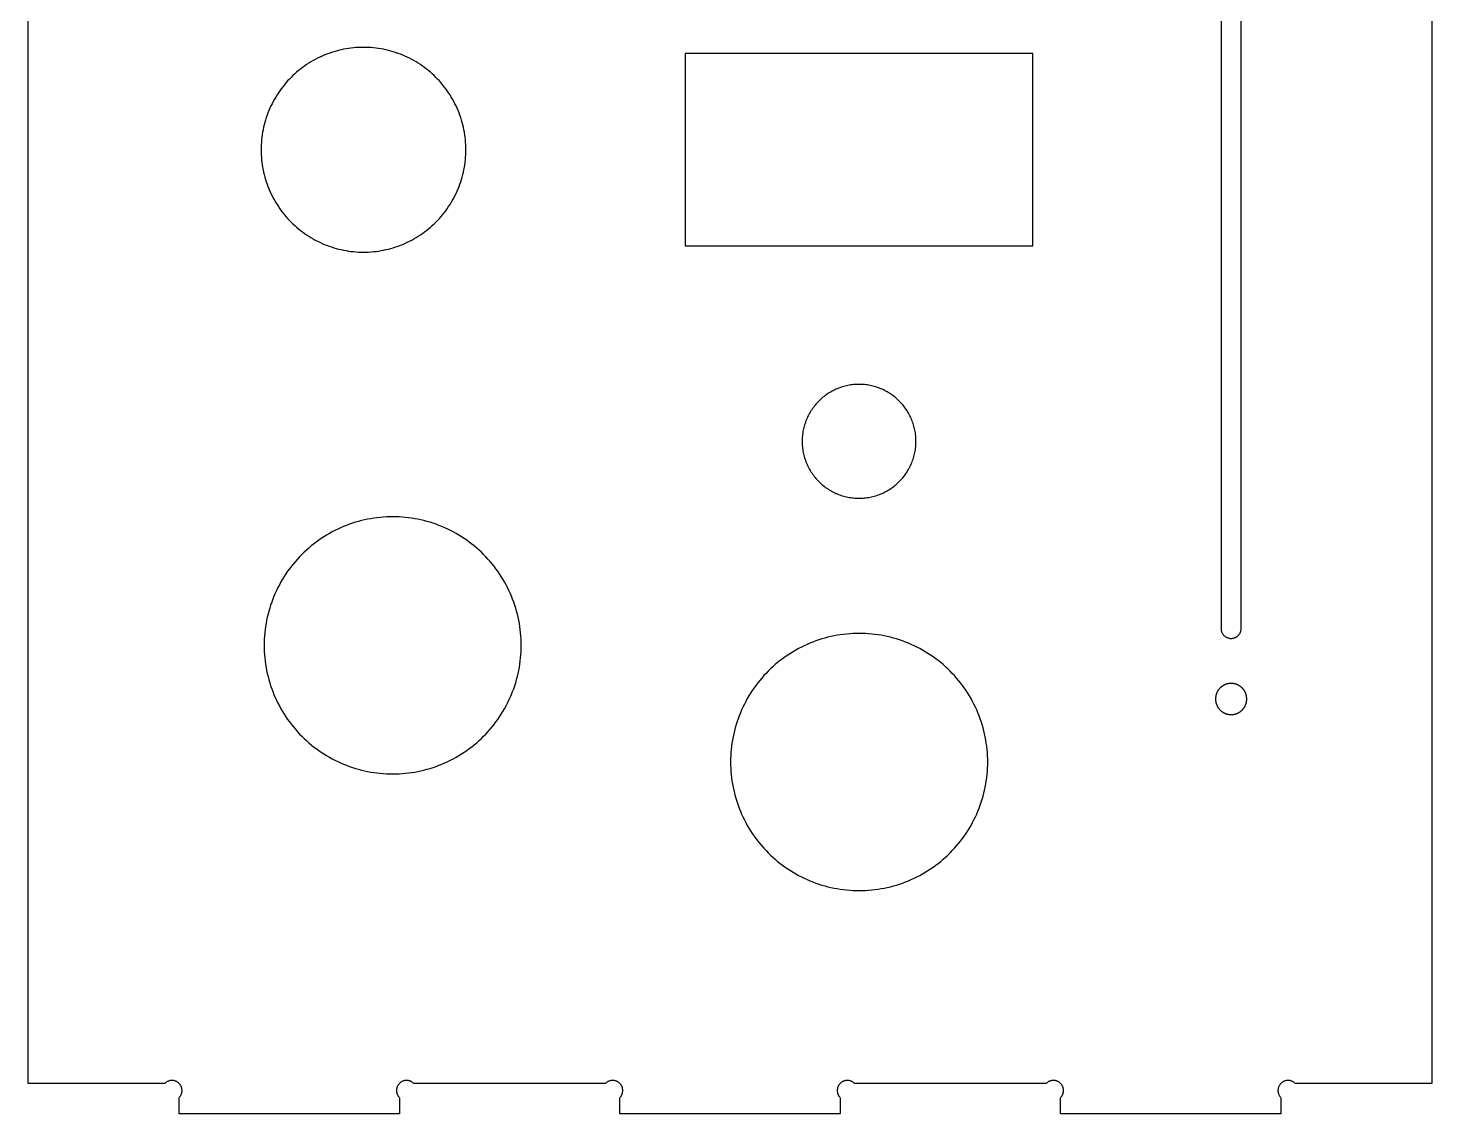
# Model space of a CAD drawing. Header units: millimetres. Extents: x 0 to 153, y 0 to 210.
# Drawn here: x 0 to 152.9, y 0 to 118.2 of the extents above; entities that cross this region are included whole.
import ezdxf

# ---------------------------------------------------------------- set-up
doc = ezdxf.new("R2010")
doc.units = ezdxf.units.MM

msp = doc.modelspace()

# ---------------------------------------------------------------- linework, layer by layer
for points in [[(152.89, 206.675), (152.89, 3.325), (138.0006, 3.325), (138.0006, 3.325), (137.9615, 3.3622), (137.9207, 3.3975), (137.8781, 3.4307), (137.8339, 3.4618), (137.7883, 3.4907), (137.7414, 3.5173), (137.6931, 3.5416), (137.6438, 3.5635), (137.5934, 3.5829), (137.5421, 3.5998), (137.4901, 3.6142), (137.4374, 3.626), (137.3842, 3.6353), (137.3306, 3.6419), (137.2768, 3.6459), (137.2228, 3.6472), (137.1688, 3.6459), (137.115, 3.6419), (137.0614, 3.6353), (137.0082, 3.626), (136.9555, 3.6142), (136.9035, 3.5998), (136.8522, 3.5829), (136.8019, 3.5635), (136.7525, 3.5416), (136.7043, 3.5173), (136.6573, 3.4907), (136.6117, 3.4618), (136.5675, 3.4307), (136.525, 3.3975), (136.4841, 3.3622), (136.445, 3.325), (136.4078, 3.2859), (136.3725, 3.245), (136.3393, 3.2025), (136.3082, 3.1583), (136.2793, 3.1127), (136.2527, 3.0657), (136.2284, 3.0175), (136.2065, 2.9681), (136.1871, 2.9178), (136.1702, 2.8665), (136.1558, 2.8145), (136.144, 2.7618), (136.1347, 2.7086), (136.1281, 2.655), (136.1241, 2.6012), (136.1228, 2.5472), (136.1241, 2.4932), (136.1281, 2.4394), (136.1347, 2.3858), (136.144, 2.3326), (136.1558, 2.2799), (136.1702, 2.2279), (136.1871, 2.1766), (136.2065, 2.1262), (136.2284, 2.0769), (136.2527, 2.0286), (136.2793, 1.9817), (136.3082, 1.9361), (136.3393, 1.8919), (136.3725, 1.8493), (136.4078, 1.8085), (136.445, 1.7694), (136.445, 0), (112.445, 0), (112.445, 1.7694), (112.4822, 1.8085), (112.5175, 1.8493), (112.5507, 1.8919), (112.5818, 1.9361), (112.6107, 1.9817), (112.6373, 2.0286), (112.6616, 2.0769), (112.6835, 2.1262), (112.7029, 2.1766), (112.7198, 2.2279), (112.7342, 2.2799), (112.746, 2.3326), (112.7553, 2.3858), (112.7619, 2.4394), (112.7659, 2.4932), (112.7672, 2.5472), (112.7659, 2.6012), (112.7619, 2.655), (112.7553, 2.7086), (112.746, 2.7618), (112.7342, 2.8145), (112.7198, 2.8665), (112.7029, 2.9178), (112.6835, 2.9681), (112.6616, 3.0175), (112.6373, 3.0657), (112.6107, 3.1127), (112.5818, 3.1583), (112.5507, 3.2025), (112.5175, 3.245), (112.4822, 3.2859), (112.445, 3.325), (112.4059, 3.3622), (112.365, 3.3975), (112.3225, 3.4307), (112.2783, 3.4618), (112.2327, 3.4907), (112.1857, 3.5173), (112.1375, 3.5416), (112.0881, 3.5635), (112.0378, 3.5829), (111.9865, 3.5998), (111.9345, 3.6142), (111.8818, 3.626), (111.8286, 3.6353), (111.775, 3.6419), (111.7212, 3.6459), (111.6672, 3.6472), (111.6132, 3.6459), (111.5594, 3.6419), (111.5058, 3.6353), (111.4526, 3.626), (111.3999, 3.6142), (111.3479, 3.5998), (111.2966, 3.5829), (111.2462, 3.5635), (111.1969, 3.5416), (111.1486, 3.5173), (111.1017, 3.4907), (111.0561, 3.4618), (111.0119, 3.4307), (110.9693, 3.3975), (110.9285, 3.3622), (110.8894, 3.325), (110.8894, 3.325), (90.0006, 3.325), (90.0006, 3.325), (89.9615, 3.3622), (89.9207, 3.3975), (89.8781, 3.4307), (89.8339, 3.4618), (89.7883, 3.4907), (89.7414, 3.5173), (89.6931, 3.5416), (89.6438, 3.5635), (89.5934, 3.5829), (89.5421, 3.5998), (89.4901, 3.6142), (89.4374, 3.626), (89.3842, 3.6353), (89.3306, 3.6419), (89.2768, 3.6459), (89.2228, 3.6472), (89.1688, 3.6459), (89.115, 3.6419), (89.0614, 3.6353), (89.0082, 3.626), (88.9555, 3.6142), (88.9035, 3.5998), (88.8522, 3.5829), (88.8019, 3.5635), (88.7525, 3.5416), (88.7043, 3.5173), (88.6573, 3.4907), (88.6117, 3.4618), (88.5675, 3.4307), (88.525, 3.3975), (88.4841, 3.3622), (88.445, 3.325), (88.4078, 3.2859), (88.3725, 3.245), (88.3393, 3.2025), (88.3082, 3.1583), (88.2793, 3.1127), (88.2527, 3.0657), (88.2284, 3.0175), (88.2065, 2.9681), (88.1871, 2.9178), (88.1702, 2.8665), (88.1558, 2.8145), (88.144, 2.7618), (88.1347, 2.7086), (88.1281, 2.655), (88.1241, 2.6012), (88.1228, 2.5472), (88.1241, 2.4932), (88.1281, 2.4394), (88.1347, 2.3858), (88.144, 2.3326), (88.1558, 2.2799), (88.1702, 2.2279), (88.1871, 2.1766), (88.2065, 2.1262), (88.2284, 2.0769), (88.2527, 2.0286), (88.2793, 1.9817), (88.3082, 1.9361), (88.3393, 1.8919), (88.3725, 1.8493), (88.4078, 1.8085), (88.445, 1.7694), (88.445, 0), (64.445, 0), (64.445, 1.7694), (64.4822, 1.8085), (64.5175, 1.8493), (64.5507, 1.8919), (64.5818, 1.9361), (64.6107, 1.9817), (64.6373, 2.0286), (64.6616, 2.0769), (64.6835, 2.1262), (64.7029, 2.1766), (64.7198, 2.2279), (64.7342, 2.2799), (64.746, 2.3326), (64.7553, 2.3858), (64.7619, 2.4394), (64.7659, 2.4932), (64.7672, 2.5472), (64.7659, 2.6012), (64.7619, 2.655), (64.7553, 2.7086), (64.746, 2.7618), (64.7342, 2.8145), (64.7198, 2.8665), (64.7029, 2.9178), (64.6835, 2.9681), (64.6616, 3.0175), (64.6373, 3.0657), (64.6107, 3.1127), (64.5818, 3.1583), (64.5507, 3.2025), (64.5175, 3.245), (64.4822, 3.2859), (64.445, 3.325), (64.4059, 3.3622), (64.365, 3.3975), (64.3225, 3.4307), (64.2783, 3.4618), (64.2327, 3.4907), (64.1857, 3.5173), (64.1375, 3.5416), (64.0881, 3.5635), (64.0378, 3.5829), (63.9865, 3.5998), (63.9345, 3.6142), (63.8818, 3.626), (63.8286, 3.6353), (63.775, 3.6419), (63.7212, 3.6459), (63.6672, 3.6472), (63.6132, 3.6459), (63.5594, 3.6419), (63.5058, 3.6353), (63.4526, 3.626), (63.3999, 3.6142), (63.3479, 3.5998), (63.2966, 3.5829), (63.2462, 3.5635), (63.1969, 3.5416), (63.1486, 3.5173), (63.1017, 3.4907), (63.0561, 3.4618), (63.0119, 3.4307), (62.9693, 3.3975), (62.9285, 3.3622), (62.8894, 3.325), (62.8894, 3.325), (42.0006, 3.325), (42.0006, 3.325), (41.9615, 3.3622), (41.9207, 3.3975), (41.8781, 3.4307), (41.8339, 3.4618), (41.7883, 3.4907), (41.7414, 3.5173), (41.6931, 3.5416), (41.6438, 3.5635), (41.5934, 3.5829), (41.5421, 3.5998), (41.4901, 3.6142), (41.4374, 3.626), (41.3842, 3.6353), (41.3306, 3.6419), (41.2768, 3.6459), (41.2228, 3.6472), (41.1688, 3.6459), (41.115, 3.6419), (41.0614, 3.6353), (41.0082, 3.626), (40.9555, 3.6142), (40.9035, 3.5998), (40.8522, 3.5829), (40.8019, 3.5635), (40.7525, 3.5416), (40.7043, 3.5173), (40.6573, 3.4907), (40.6117, 3.4618), (40.5675, 3.4307), (40.525, 3.3975), (40.4841, 3.3622), (40.445, 3.325), (40.4078, 3.2859), (40.3725, 3.245), (40.3393, 3.2025), (40.3082, 3.1583), (40.2793, 3.1127), (40.2527, 3.0657), (40.2284, 3.0175), (40.2065, 2.9681), (40.1871, 2.9178), (40.1702, 2.8665), (40.1558, 2.8145), (40.144, 2.7618), (40.1347, 2.7086), (40.1281, 2.655), (40.1241, 2.6012), (40.1228, 2.5472), (40.1241, 2.4932), (40.1281, 2.4394), (40.1347, 2.3858), (40.144, 2.3326), (40.1558, 2.2799), (40.1702, 2.2279), (40.1871, 2.1766), (40.2065, 2.1262), (40.2284, 2.0769), (40.2527, 2.0286), (40.2793, 1.9817), (40.3082, 1.9361), (40.3393, 1.8919), (40.3725, 1.8493), (40.4078, 1.8085), (40.445, 1.7694), (40.445, 0), (16.445, 0), (16.445, 1.7694), (16.4822, 1.8085), (16.5175, 1.8493), (16.5507, 1.8919), (16.5818, 1.9361), (16.6107, 1.9817), (16.6373, 2.0286), (16.6616, 2.0769), (16.6835, 2.1262), (16.7029, 2.1766), (16.7198, 2.2279), (16.7342, 2.2799), (16.746, 2.3326), (16.7553, 2.3858), (16.7619, 2.4394), (16.7659, 2.4932), (16.7672, 2.5472), (16.7659, 2.6012), (16.7619, 2.655), (16.7553, 2.7086), (16.746, 2.7618), (16.7342, 2.8145), (16.7198, 2.8665), (16.7029, 2.9178), (16.6835, 2.9681), (16.6616, 3.0175), (16.6373, 3.0657), (16.6107, 3.1127), (16.5818, 3.1583), (16.5507, 3.2025), (16.5175, 3.245), (16.4822, 3.2859), (16.445, 3.325), (16.4059, 3.3622), (16.365, 3.3975), (16.3225, 3.4307), (16.2783, 3.4618), (16.2327, 3.4907), (16.1857, 3.5173), (16.1375, 3.5416), (16.0881, 3.5635), (16.0378, 3.5829), (15.9865, 3.5998), (15.9345, 3.6142), (15.8818, 3.626), (15.8286, 3.6353), (15.775, 3.6419), (15.7212, 3.6459), (15.6672, 3.6472), (15.6132, 3.6459), (15.5594, 3.6419), (15.5058, 3.6353), (15.4526, 3.626), (15.3999, 3.6142), (15.3479, 3.5998), (15.2966, 3.5829), (15.2462, 3.5635), (15.1969, 3.5416), (15.1486, 3.5173), (15.1017, 3.4907), (15.0561, 3.4618), (15.0119, 3.4307), (14.9693, 3.3975), (14.9285, 3.3622), (14.8894, 3.325), (14.8894, 3.325), (0, 3.325), (0, 206.675)], [(129.9212, 157.11), (129.9212, 52.88), (129.9226, 52.826), (129.9265, 52.7722), (129.9331, 52.7186), (129.9424, 52.6654), (129.9542, 52.6127), (129.9686, 52.5607), (129.9855, 52.5094), (130.005, 52.459), (130.0269, 52.4097), (130.0511, 52.3615), (130.0777, 52.3145), (130.1066, 52.2689), (130.1377, 52.2247), (130.1709, 52.1822), (130.2062, 52.1413), (130.2434, 52.1022), (130.2825, 52.065), (130.3234, 52.0297), (130.366, 51.9965), (130.4101, 51.9654), (130.4557, 51.9365), (130.5027, 51.9099), (130.5509, 51.8856), (130.6003, 51.8637), (130.6507, 51.8443), (130.7019, 51.8274), (130.754, 51.813), (130.8066, 51.8011), (130.8598, 51.7919), (130.9134, 51.7853), (130.9673, 51.7813), (131.0212, 51.78), (131.0752, 51.7813), (131.1291, 51.7853), (131.1826, 51.7919), (131.2358, 51.8011), (131.2885, 51.813), (131.3406, 51.8274), (131.3918, 51.8443), (131.4422, 51.8637), (131.4916, 51.8856), (131.5398, 51.9099), (131.5868, 51.9365), (131.6324, 51.9654), (131.6765, 51.9965), (131.7191, 52.0297), (131.76, 52.065), (131.7991, 52.1022), (131.8363, 52.1413), (131.8716, 52.1822), (131.9048, 52.2247), (131.9359, 52.2689), (131.9647, 52.3145), (131.9914, 52.3615), (132.0156, 52.4097), (132.0375, 52.459), (132.0569, 52.5094), (132.0739, 52.5607), (132.0883, 52.6127), (132.1001, 52.6654), (132.1093, 52.7186), (132.1159, 52.7722), (132.1199, 52.826), (132.1212, 52.88), (132.1212, 157.11)]]:
    msp.add_lwpolyline(points)
for points in [[(37.0783, 116.1316), (36.8049, 116.1416), (36.5312, 116.145), (36.2576, 116.1416), (35.9841, 116.1316), (35.711, 116.1148), (35.4384, 116.0913), (35.1664, 116.0611), (34.8952, 116.0243), (34.625, 115.9808), (34.356, 115.9308), (34.0883, 115.8741), (33.822, 115.8108), (33.5574, 115.7411), (33.2946, 115.6649), (33.0337, 115.5822), (32.7749, 115.4932), (32.5184, 115.3979), (32.2643, 115.2963), (32.0128, 115.1884), (31.764, 115.0745), (31.5181, 114.9545), (31.2752, 114.8284), (31.0354, 114.6965), (30.799, 114.5587), (30.566, 114.4151), (30.3366, 114.2659), (30.111, 114.1111), (29.8892, 113.9508), (29.6714, 113.7851), (29.4578, 113.6141), (29.2484, 113.4379), (29.0434, 113.2566), (28.8429, 113.0704), (28.647, 112.8792), (28.4559, 112.6834), (28.2696, 112.4829), (28.0884, 112.2779), (27.9122, 112.0685), (27.7412, 111.8548), (27.5755, 111.637), (27.4152, 111.4153), (27.2604, 111.1896), (27.1111, 110.9602), (26.9676, 110.7272), (26.8298, 110.4908), (26.6978, 110.2511), (26.5718, 110.0082), (26.4518, 109.7622), (26.3378, 109.5134), (26.23, 109.2619), (26.1284, 109.0078), (26.033, 108.7513), (25.944, 108.4926), (25.8614, 108.2317), (25.7851, 107.9688), (25.7154, 107.7042), (25.6522, 107.438), (25.5955, 107.1703), (25.5454, 106.9012), (25.5019, 106.631), (25.4651, 106.3599), (25.4349, 106.0879), (25.4115, 105.8152), (25.3947, 105.5421), (25.3846, 105.2686), (25.3812, 104.995), (25.3846, 104.7214), (25.3947, 104.4479), (25.4115, 104.1748), (25.4349, 103.9021), (25.4651, 103.6301), (25.5019, 103.359), (25.5454, 103.0888), (25.5955, 102.8197), (25.6522, 102.552), (25.7154, 102.2858), (25.7851, 102.0212), (25.8614, 101.7583), (25.944, 101.4974), (26.033, 101.2387), (26.1284, 100.9822), (26.23, 100.7281), (26.3378, 100.4766), (26.4518, 100.2278), (26.5718, 99.9818), (26.6978, 99.7389), (26.8298, 99.4992), (26.9676, 99.2628), (27.1111, 99.0298), (27.2604, 98.8004), (27.4152, 98.5747), (27.5755, 98.353), (27.7412, 98.1352), (27.9122, 97.9215), (28.0884, 97.7121), (28.2696, 97.5071), (28.4559, 97.3066), (28.647, 97.1108), (28.8429, 96.9196), (29.0434, 96.7334), (29.2484, 96.5521), (29.4578, 96.3759), (29.6714, 96.2049), (29.8892, 96.0392), (30.111, 95.8789), (30.3366, 95.7241), (30.566, 95.5749), (30.799, 95.4313), (31.0354, 95.2935), (31.2752, 95.1616), (31.5181, 95.0355), (31.764, 94.9155), (32.0128, 94.8016), (32.2643, 94.6937), (32.5184, 94.5921), (32.7749, 94.4968), (33.0337, 94.4078), (33.2946, 94.3251), (33.5574, 94.2489), (33.822, 94.1792), (34.0883, 94.1159), (34.356, 94.0592), (34.625, 94.0092), (34.8952, 93.9657), (35.1664, 93.9289), (35.4384, 93.8987), (35.711, 93.8752), (35.9841, 93.8584), (36.2576, 93.8484), (36.5312, 93.845), (36.8049, 93.8484), (37.0783, 93.8584), (37.3515, 93.8752), (37.6241, 93.8987), (37.8961, 93.9289), (38.1673, 93.9657), (38.4375, 94.0092), (38.7065, 94.0592), (38.9742, 94.1159), (39.2405, 94.1792), (39.5051, 94.2489), (39.7679, 94.3251), (40.0288, 94.4078), (40.2876, 94.4968), (40.5441, 94.5921), (40.7982, 94.6937), (41.0497, 94.8016), (41.2985, 94.9155), (41.5444, 95.0355), (41.7873, 95.1616), (42.0271, 95.2935), (42.2635, 95.4313), (42.4965, 95.5749), (42.7259, 95.7241), (42.9515, 95.8789), (43.1733, 96.0392), (43.3911, 96.2049), (43.6047, 96.3759), (43.8141, 96.5521), (44.0191, 96.7334), (44.2196, 96.9196), (44.4155, 97.1108), (44.6066, 97.3066), (44.7928, 97.5071), (44.9741, 97.7121), (45.1503, 97.9215), (45.3213, 98.1352), (45.487, 98.353), (45.6473, 98.5747), (45.8021, 98.8004), (45.9514, 99.0298), (46.0949, 99.2628), (46.2327, 99.4992), (46.3647, 99.7389), (46.4907, 99.9818), (46.6107, 100.2278), (46.7247, 100.4766), (46.8325, 100.7281), (46.9341, 100.9822), (47.0295, 101.2387), (47.1185, 101.4974), (47.2011, 101.7583), (47.2773, 102.0212), (47.3471, 102.2858), (47.4103, 102.552), (47.467, 102.8197), (47.5171, 103.0888), (47.5606, 103.359), (47.5974, 103.6301), (47.6276, 103.9021), (47.651, 104.1748), (47.6678, 104.4479), (47.6779, 104.7214), (47.6812, 104.995), (47.6779, 105.2686), (47.6678, 105.5421), (47.651, 105.8152), (47.6276, 106.0879), (47.5974, 106.3599), (47.5606, 106.631), (47.5171, 106.9012), (47.467, 107.1703), (47.4103, 107.438), (47.3471, 107.7042), (47.2773, 107.9688), (47.2011, 108.2317), (47.1185, 108.4926), (47.0295, 108.7513), (46.9341, 109.0078), (46.8325, 109.2619), (46.7247, 109.5134), (46.6107, 109.7622), (46.4907, 110.0082), (46.3647, 110.2511), (46.2327, 110.4908), (46.0949, 110.7272), (45.9514, 110.9602), (45.8021, 111.1896), (45.6473, 111.4153), (45.487, 111.637), (45.3213, 111.8548), (45.1503, 112.0685), (44.9741, 112.2779), (44.7928, 112.4829), (44.6066, 112.6834), (44.4155, 112.8792), (44.2196, 113.0704), (44.0191, 113.2566), (43.8141, 113.4379), (43.6047, 113.6141), (43.3911, 113.7851), (43.1733, 113.9508), (42.9515, 114.1111), (42.7259, 114.2659), (42.4965, 114.4151), (42.2635, 114.5587), (42.0271, 114.6965), (41.7873, 114.8284), (41.5444, 114.9545), (41.2985, 115.0745), (41.0497, 115.1884), (40.7982, 115.2963), (40.5441, 115.3979), (40.2876, 115.4932), (40.0288, 115.5822), (39.7679, 115.6649), (39.5051, 115.7411), (39.2405, 115.8108), (38.9742, 115.8741), (38.7065, 115.9308), (38.4375, 115.9808), (38.1673, 116.0243), (37.8961, 116.0611), (37.6241, 116.0913), (37.3515, 116.1148)], [(71.5762, 115.48), (71.5762, 94.53), (109.4262, 94.53), (109.4262, 115.48)], [(90.8055, 79.4375), (90.6534, 79.4431), (90.5012, 79.445), (90.3491, 79.4431), (90.197, 79.4375), (90.0451, 79.4282), (89.8935, 79.4151), (89.7423, 79.3984), (89.5915, 79.3779), (89.4413, 79.3537), (89.2917, 79.3259), (89.1428, 79.2944), (88.9948, 79.2592), (88.8476, 79.2204), (88.7015, 79.178), (88.5564, 79.1321), (88.4125, 79.0826), (88.2699, 79.0296), (88.1286, 78.9731), (87.9887, 78.9131), (87.8504, 78.8497), (87.7137, 78.783), (87.5786, 78.7129), (87.4453, 78.6395), (87.3138, 78.5629), (87.1843, 78.4831), (87.0567, 78.4001), (86.9312, 78.314), (86.8079, 78.2249), (86.6868, 78.1327), (86.568, 78.0377), (86.4516, 77.9397), (86.3376, 77.8389), (86.2261, 77.7353), (86.1172, 77.6291), (86.0109, 77.5202), (85.9073, 77.4087), (85.8065, 77.2947), (85.7086, 77.1782), (85.6135, 77.0594), (85.5214, 76.9383), (85.4322, 76.815), (85.3461, 76.6895), (85.2631, 76.562), (85.1833, 76.4324), (85.1067, 76.301), (85.0333, 76.1677), (84.9633, 76.0326), (84.8965, 75.8958), (84.8331, 75.7575), (84.7732, 75.6176), (84.7167, 75.4763), (84.6637, 75.3337), (84.6142, 75.1898), (84.5682, 75.0448), (84.5258, 74.8986), (84.487, 74.7515), (84.4519, 74.6034), (84.4204, 74.4546), (84.3925, 74.305), (84.3683, 74.1547), (84.3479, 74.0039), (84.3311, 73.8527), (84.318, 73.7011), (84.3087, 73.5492), (84.3031, 73.3972), (84.3012, 73.245), (84.3031, 73.0928), (84.3087, 72.9408), (84.318, 72.7889), (84.3311, 72.6373), (84.3479, 72.4861), (84.3683, 72.3353), (84.3925, 72.185), (84.4204, 72.0354), (84.4519, 71.8866), (84.487, 71.7385), (84.5258, 71.5914), (84.5682, 71.4452), (84.6142, 71.3002), (84.6637, 71.1563), (84.7167, 71.0137), (84.7732, 70.8724), (84.8331, 70.7325), (84.8965, 70.5942), (84.9633, 70.4574), (85.0333, 70.3223), (85.1067, 70.189), (85.1833, 70.0576), (85.2631, 69.928), (85.3461, 69.8005), (85.4322, 69.675), (85.5214, 69.5517), (85.6135, 69.4306), (85.7086, 69.3118), (85.8065, 69.1953), (85.9073, 69.0813), (86.0109, 68.9698), (86.1172, 68.8609), (86.2261, 68.7547), (86.3376, 68.6511), (86.4516, 68.5503), (86.568, 68.4523), (86.6868, 68.3573), (86.8079, 68.2651), (86.9312, 68.176), (87.0567, 68.0899), (87.1843, 68.0069), (87.3138, 67.9271), (87.4453, 67.8505), (87.5786, 67.7771), (87.7137, 67.707), (87.8504, 67.6403), (87.9887, 67.5769), (88.1286, 67.5169), (88.2699, 67.4604), (88.4125, 67.4074), (88.5564, 67.3579), (88.7015, 67.312), (88.8476, 67.2696), (88.9948, 67.2308), (89.1428, 67.1956), (89.2917, 67.1641), (89.4413, 67.1363), (89.5915, 67.1121), (89.7423, 67.0916), (89.8935, 67.0749), (90.0451, 67.0618), (90.197, 67.0525), (90.3491, 67.0469), (90.5012, 67.045), (90.6534, 67.0469), (90.8055, 67.0525), (90.9573, 67.0618), (91.1089, 67.0749), (91.2602, 67.0916), (91.411, 67.1121), (91.5612, 67.1363), (91.7108, 67.1641), (91.8597, 67.1956), (92.0077, 67.2308), (92.1549, 67.2696), (92.301, 67.312), (92.4461, 67.3579), (92.59, 67.4074), (92.7326, 67.4604), (92.8739, 67.5169), (93.0137, 67.5769), (93.1521, 67.6403), (93.2888, 67.707), (93.4239, 67.7771), (93.5572, 67.8505), (93.6887, 67.9271), (93.8182, 68.0069), (93.9458, 68.0899), (94.0713, 68.176), (94.1946, 68.2651), (94.3157, 68.3573), (94.4345, 68.4523), (94.5509, 68.5503), (94.6649, 68.6511), (94.7764, 68.7547), (94.8853, 68.8609), (94.9916, 68.9698), (95.0951, 69.0813), (95.1959, 69.1953), (95.2939, 69.3118), (95.389, 69.4306), (95.4811, 69.5517), (95.5703, 69.675), (95.6564, 69.8005), (95.7393, 69.928), (95.8192, 70.0576), (95.8958, 70.189), (95.9692, 70.3223), (96.0392, 70.4574), (96.106, 70.5942), (96.1693, 70.7325), (96.2293, 70.8724), (96.2858, 71.0137), (96.3388, 71.1563), (96.3883, 71.3002), (96.4343, 71.4452), (96.4767, 71.5914), (96.5154, 71.7385), (96.5506, 71.8866), (96.5821, 72.0354), (96.61, 72.185), (96.6341, 72.3353), (96.6546, 72.4861), (96.6714, 72.6373), (96.6844, 72.7889), (96.6938, 72.9408), (96.6994, 73.0928), (96.7012, 73.245), (96.6994, 73.3972), (96.6938, 73.5492), (96.6844, 73.7011), (96.6714, 73.8527), (96.6546, 74.0039), (96.6341, 74.1547), (96.61, 74.305), (96.5821, 74.4546), (96.5506, 74.6034), (96.5154, 74.7515), (96.4767, 74.8986), (96.4343, 75.0448), (96.3883, 75.1898), (96.3388, 75.3337), (96.2858, 75.4763), (96.2293, 75.6176), (96.1693, 75.7575), (96.106, 75.8958), (96.0392, 76.0326), (95.9692, 76.1677), (95.8958, 76.301), (95.8192, 76.4324), (95.7393, 76.562), (95.6564, 76.6895), (95.5703, 76.815), (95.4811, 76.9383), (95.389, 77.0594), (95.2939, 77.1782), (95.1959, 77.2947), (95.0951, 77.4087), (94.9916, 77.5202), (94.8853, 77.6291), (94.7764, 77.7353), (94.6649, 77.8389), (94.5509, 77.9397), (94.4345, 78.0377), (94.3157, 78.1327), (94.1946, 78.2249), (94.0713, 78.314), (93.9458, 78.4001), (93.8182, 78.4831), (93.6887, 78.5629), (93.5572, 78.6395), (93.4239, 78.7129), (93.2888, 78.783), (93.1521, 78.8497), (93.0137, 78.9131), (92.8739, 78.9731), (92.7326, 79.0296), (92.59, 79.0826), (92.4461, 79.1321), (92.301, 79.178), (92.1549, 79.2204), (92.0077, 79.2592), (91.8597, 79.2944), (91.7108, 79.3259), (91.5612, 79.3537), (91.411, 79.3779), (91.2602, 79.3984), (91.1089, 79.4151), (90.9573, 79.4282)], [(40.3982, 65.0081), (40.0548, 65.0208), (39.7112, 65.025), (39.3677, 65.0208), (39.0243, 65.0081), (38.6813, 64.9871), (38.339, 64.9576), (37.9975, 64.9197), (37.657, 64.8735), (37.3178, 64.8189), (36.98, 64.756), (36.6438, 64.6848), (36.3095, 64.6054), (35.9773, 64.5179), (35.6473, 64.4222), (35.3197, 64.3184), (34.9948, 64.2066), (34.6727, 64.0869), (34.3537, 63.9593), (34.0379, 63.8239), (33.7255, 63.6809), (33.4167, 63.5301), (33.1117, 63.3719), (32.8107, 63.2062), (32.5138, 63.0332), (32.2213, 62.8529), (31.9333, 62.6656), (31.6499, 62.4712), (31.3715, 62.2699), (31.098, 62.0618), (30.8297, 61.8471), (30.5668, 61.6259), (30.3094, 61.3983), (30.0577, 61.1645), (29.8117, 60.9245), (29.5718, 60.6786), (29.3379, 60.4268), (29.1103, 60.1694), (28.8891, 59.9065), (28.6744, 59.6382), (28.4663, 59.3648), (28.2651, 59.0863), (28.0707, 58.803), (27.8833, 58.515), (27.703, 58.2224), (27.53, 57.9256), (27.3643, 57.6246), (27.2061, 57.3196), (27.0554, 57.0108), (26.9123, 56.6984), (26.7769, 56.3826), (26.6493, 56.0635), (26.5296, 55.7415), (26.4178, 55.4165), (26.3141, 55.089), (26.2184, 54.759), (26.1308, 54.4267), (26.0514, 54.0924), (25.9802, 53.7563), (25.9174, 53.4185), (25.8628, 53.0792), (25.8165, 52.7387), (25.7787, 52.3972), (25.7492, 52.0549), (25.7281, 51.7119), (25.7155, 51.3686), (25.7112, 51.025), (25.7155, 50.6814), (25.7281, 50.3381), (25.7492, 49.9951), (25.7787, 49.6528), (25.8165, 49.3113), (25.8628, 48.9708), (25.9174, 48.6315), (25.9802, 48.2937), (26.0514, 47.9576), (26.1308, 47.6233), (26.2184, 47.291), (26.3141, 46.961), (26.4178, 46.6335), (26.5296, 46.3085), (26.6493, 45.9865), (26.7769, 45.6674), (26.9123, 45.3516), (27.0554, 45.0392), (27.2061, 44.7304), (27.3643, 44.4254), (27.53, 44.1244), (27.703, 43.8276), (27.8833, 43.535), (28.0707, 43.247), (28.2651, 42.9637), (28.4663, 42.6852), (28.6744, 42.4118), (28.8891, 42.1435), (29.1103, 41.8806), (29.3379, 41.6232), (29.5718, 41.3714), (29.8117, 41.1255), (30.0577, 40.8855), (30.3094, 40.6517), (30.5668, 40.4241), (30.8297, 40.2029), (31.098, 39.9882), (31.3715, 39.7801), (31.6499, 39.5788), (31.9333, 39.3844), (32.2213, 39.1971), (32.5138, 39.0168), (32.8107, 38.8438), (33.1117, 38.6781), (33.4167, 38.5199), (33.7255, 38.3691), (34.0379, 38.2261), (34.3537, 38.0907), (34.6727, 37.9631), (34.9948, 37.8434), (35.3197, 37.7316), (35.6473, 37.6278), (35.9773, 37.5321), (36.3095, 37.4446), (36.6438, 37.3652), (36.98, 37.294), (37.3178, 37.2311), (37.657, 37.1765), (37.9975, 37.1303), (38.339, 37.0924), (38.6813, 37.0629), (39.0243, 37.0419), (39.3677, 37.0292), (39.7112, 37.025), (40.0548, 37.0292), (40.3982, 37.0419), (40.7411, 37.0629), (41.0835, 37.0924), (41.425, 37.1303), (41.7655, 37.1765), (42.1047, 37.2311), (42.4425, 37.294), (42.7787, 37.3652), (43.113, 37.4446), (43.4452, 37.5321), (43.7752, 37.6278), (44.1028, 37.7316), (44.4277, 37.8434), (44.7498, 37.9631), (45.0688, 38.0907), (45.3846, 38.2261), (45.697, 38.3691), (46.0058, 38.5199), (46.3108, 38.6781), (46.6118, 38.8438), (46.9087, 39.0168), (47.2012, 39.1971), (47.4892, 39.3844), (47.7726, 39.5788), (48.051, 39.7801), (48.3245, 39.9882), (48.5927, 40.2029), (48.8557, 40.4241), (49.1131, 40.6517), (49.3648, 40.8855), (49.6107, 41.1255), (49.8507, 41.3714), (50.0846, 41.6232), (50.3122, 41.8806), (50.5334, 42.1435), (50.7481, 42.4118), (50.9561, 42.6852), (51.1574, 42.9637), (51.3518, 43.247), (51.5392, 43.535), (51.7194, 43.8276), (51.8925, 44.1244), (52.0581, 44.4254), (52.2164, 44.7304), (52.3671, 45.0392), (52.5102, 45.3516), (52.6456, 45.6674), (52.7731, 45.9865), (52.8929, 46.3085), (53.0046, 46.6335), (53.1084, 46.961), (53.2041, 47.291), (53.2917, 47.6233), (53.3711, 47.9576), (53.4422, 48.2937), (53.5051, 48.6315), (53.5597, 48.9708), (53.606, 49.3113), (53.6438, 49.6528), (53.6733, 49.9951), (53.6944, 50.3381), (53.707, 50.6814), (53.7112, 51.025), (53.707, 51.3686), (53.6944, 51.7119), (53.6733, 52.0549), (53.6438, 52.3972), (53.606, 52.7387), (53.5597, 53.0792), (53.5051, 53.4185), (53.4422, 53.7563), (53.3711, 54.0924), (53.2917, 54.4267), (53.2041, 54.759), (53.1084, 55.089), (53.0046, 55.4165), (52.8929, 55.7415), (52.7731, 56.0635), (52.6456, 56.3826), (52.5102, 56.6984), (52.3671, 57.0108), (52.2164, 57.3196), (52.0581, 57.6246), (51.8925, 57.9256), (51.7194, 58.2224), (51.5392, 58.515), (51.3518, 58.803), (51.1574, 59.0863), (50.9561, 59.3648), (50.7481, 59.6382), (50.5334, 59.9065), (50.3122, 60.1694), (50.0846, 60.4268), (49.8507, 60.6786), (49.6107, 60.9245), (49.3648, 61.1645), (49.1131, 61.3983), (48.8557, 61.6259), (48.5927, 61.8471), (48.3245, 62.0618), (48.051, 62.2699), (47.7726, 62.4712), (47.4892, 62.6656), (47.2012, 62.8529), (46.9087, 63.0332), (46.6118, 63.2062), (46.3108, 63.3719), (46.0058, 63.5301), (45.697, 63.6809), (45.3846, 63.8239), (45.0688, 63.9593), (44.7498, 64.0869), (44.4277, 64.2066), (44.1028, 64.3184), (43.7752, 64.4222), (43.4452, 64.5179), (43.113, 64.6054), (42.7787, 64.6848), (42.4425, 64.756), (42.1047, 64.8189), (41.7655, 64.8735), (41.425, 64.9197), (41.0835, 64.9576), (40.7411, 64.9871)], [(91.5411, 52.2871), (91.1982, 52.3081), (90.8548, 52.3208), (90.5112, 52.325), (90.1677, 52.3208), (89.8243, 52.3081), (89.4813, 52.2871), (89.139, 52.2576), (88.7975, 52.2197), (88.457, 52.1735), (88.1178, 52.1189), (87.78, 52.056), (87.4438, 51.9848), (87.1095, 51.9054), (86.7773, 51.8179), (86.4473, 51.7222), (86.1197, 51.6184), (85.7948, 51.5066), (85.4727, 51.3869), (85.1537, 51.2593), (84.8379, 51.1239), (84.5255, 50.9809), (84.2167, 50.8301), (83.9117, 50.6719), (83.6107, 50.5062), (83.3138, 50.3332), (83.0213, 50.1529), (82.7333, 49.9656), (82.4499, 49.7712), (82.1715, 49.5699), (81.898, 49.3618), (81.6297, 49.1471), (81.3668, 48.9259), (81.1094, 48.6983), (80.8577, 48.4645), (80.6117, 48.2245), (80.3718, 47.9786), (80.1379, 47.7268), (79.9103, 47.4694), (79.6891, 47.2065), (79.4744, 46.9382), (79.2663, 46.6648), (79.0651, 46.3863), (78.8707, 46.103), (78.6833, 45.815), (78.503, 45.5224), (78.33, 45.2256), (78.1643, 44.9246), (78.0061, 44.6196), (77.8554, 44.3108), (77.7123, 43.9984), (77.5769, 43.6826), (77.4493, 43.3635), (77.3296, 43.0415), (77.2178, 42.7165), (77.1141, 42.389), (77.0184, 42.059), (76.9308, 41.7267), (76.8514, 41.3924), (76.7802, 41.0563), (76.7174, 40.7185), (76.6628, 40.3792), (76.6165, 40.0387), (76.5787, 39.6972), (76.5492, 39.3549), (76.5281, 39.0119), (76.5155, 38.6686), (76.5112, 38.325), (76.5155, 37.9814), (76.5281, 37.6381), (76.5492, 37.2951), (76.5787, 36.9528), (76.6165, 36.6113), (76.6628, 36.2708), (76.7174, 35.9315), (76.7802, 35.5937), (76.8514, 35.2576), (76.9308, 34.9233), (77.0184, 34.591), (77.1141, 34.261), (77.2178, 33.9335), (77.3296, 33.6085), (77.4493, 33.2865), (77.5769, 32.9674), (77.7123, 32.6516), (77.8554, 32.3392), (78.0061, 32.0304), (78.1643, 31.7254), (78.33, 31.4244), (78.503, 31.1276), (78.6833, 30.835), (78.8707, 30.547), (79.0651, 30.2637), (79.2663, 29.9852), (79.4744, 29.7118), (79.6891, 29.4435), (79.9103, 29.1806), (80.1379, 28.9232), (80.3718, 28.6714), (80.6117, 28.4255), (80.8577, 28.1855), (81.1094, 27.9517), (81.3668, 27.7241), (81.6297, 27.5029), (81.898, 27.2882), (82.1715, 27.0801), (82.4499, 26.8788), (82.7333, 26.6844), (83.0213, 26.4971), (83.3138, 26.3168), (83.6107, 26.1438), (83.9117, 25.9781), (84.2167, 25.8199), (84.5255, 25.6691), (84.8379, 25.5261), (85.1537, 25.3907), (85.4727, 25.2631), (85.7948, 25.1434), (86.1197, 25.0316), (86.4473, 24.9278), (86.7773, 24.8321), (87.1095, 24.7446), (87.4438, 24.6652), (87.78, 24.594), (88.1178, 24.5311), (88.457, 24.4765), (88.7975, 24.4303), (89.139, 24.3924), (89.4813, 24.3629), (89.8243, 24.3419), (90.1677, 24.3292), (90.5112, 24.325), (90.8548, 24.3292), (91.1982, 24.3419), (91.5411, 24.3629), (91.8835, 24.3924), (92.225, 24.4303), (92.5655, 24.4765), (92.9047, 24.5311), (93.2425, 24.594), (93.5787, 24.6652), (93.913, 24.7446), (94.2452, 24.8321), (94.5752, 24.9278), (94.9028, 25.0316), (95.2277, 25.1434), (95.5498, 25.2631), (95.8688, 25.3907), (96.1846, 25.5261), (96.497, 25.6691), (96.8058, 25.8199), (97.1108, 25.9781), (97.4118, 26.1438), (97.7087, 26.3168), (98.0012, 26.4971), (98.2892, 26.6844), (98.5726, 26.8788), (98.851, 27.0801), (99.1245, 27.2882), (99.3927, 27.5029), (99.6557, 27.7241), (99.9131, 27.9517), (100.1648, 28.1855), (100.4107, 28.4255), (100.6507, 28.6714), (100.8846, 28.9232), (101.1122, 29.1806), (101.3334, 29.4435), (101.5481, 29.7118), (101.7561, 29.9852), (101.9574, 30.2637), (102.1518, 30.547), (102.3392, 30.835), (102.5194, 31.1276), (102.6925, 31.4244), (102.8581, 31.7254), (103.0164, 32.0304), (103.1671, 32.3392), (103.3102, 32.6516), (103.4456, 32.9674), (103.5731, 33.2865), (103.6929, 33.6085), (103.8046, 33.9335), (103.9084, 34.261), (104.0041, 34.591), (104.0917, 34.9233), (104.1711, 35.2576), (104.2422, 35.5937), (104.3051, 35.9315), (104.3597, 36.2708), (104.406, 36.6113), (104.4438, 36.9528), (104.4733, 37.2951), (104.4944, 37.6381), (104.507, 37.9814), (104.5112, 38.325), (104.507, 38.6686), (104.4944, 39.0119), (104.4733, 39.3549), (104.4438, 39.6972), (104.406, 40.0387), (104.3597, 40.3792), (104.3051, 40.7185), (104.2422, 41.0563), (104.1711, 41.3924), (104.0917, 41.7267), (104.0041, 42.059), (103.9084, 42.389), (103.8046, 42.7165), (103.6929, 43.0415), (103.5731, 43.3635), (103.4456, 43.6826), (103.3102, 43.9984), (103.1671, 44.3108), (103.0164, 44.6196), (102.8581, 44.9246), (102.6925, 45.2256), (102.5194, 45.5224), (102.3392, 45.815), (102.1518, 46.103), (101.9574, 46.3863), (101.7561, 46.6648), (101.5481, 46.9382), (101.3334, 47.2065), (101.1122, 47.4694), (100.8846, 47.7268), (100.6507, 47.9786), (100.4107, 48.2245), (100.1648, 48.4645), (99.9131, 48.6983), (99.6557, 48.9259), (99.3927, 49.1471), (99.1245, 49.3618), (98.851, 49.5699), (98.5726, 49.7712), (98.2892, 49.9656), (98.0012, 50.1529), (97.7087, 50.3332), (97.4118, 50.5062), (97.1108, 50.6719), (96.8058, 50.8301), (96.497, 50.9809), (96.1846, 51.1239), (95.8688, 51.2593), (95.5498, 51.3869), (95.2277, 51.5066), (94.9028, 51.6184), (94.5752, 51.7222), (94.2452, 51.8179), (93.913, 51.9054), (93.5787, 51.9848), (93.2425, 52.056), (92.9047, 52.1189), (92.5655, 52.1735), (92.225, 52.2197), (91.8835, 52.2576)], [(131.1463, 46.8804), (131.1047, 46.883), (131.063, 46.8845), (131.0212, 46.885), (130.9795, 46.8845), (130.9378, 46.883), (130.8962, 46.8804), (130.8546, 46.8768), (130.8131, 46.8722), (130.7718, 46.8666), (130.7306, 46.86), (130.6896, 46.8523), (130.6488, 46.8437), (130.6082, 46.8341), (130.5678, 46.8234), (130.5278, 46.8118), (130.488, 46.7992), (130.4485, 46.7856), (130.4094, 46.7711), (130.3707, 46.7556), (130.3323, 46.7392), (130.2944, 46.7218), (130.2569, 46.7035), (130.2199, 46.6843), (130.1833, 46.6641), (130.1473, 46.6431), (130.1117, 46.6213), (130.0768, 46.5985), (130.0424, 46.5749), (130.0086, 46.5505), (129.9753, 46.5252), (129.9428, 46.4991), (129.9108, 46.4723), (129.8796, 46.4446), (129.849, 46.4162), (129.8192, 46.3871), (129.79, 46.3572), (129.7616, 46.3267), (129.734, 46.2954), (129.7071, 46.2635), (129.6811, 46.2309), (129.6558, 46.1977), (129.6313, 46.1639), (129.6077, 46.1295), (129.585, 46.0945), (129.5631, 46.059), (129.5421, 46.0229), (129.522, 45.9864), (129.5028, 45.9493), (129.4845, 45.9118), (129.4671, 45.8739), (129.4506, 45.8356), (129.4352, 45.7968), (129.4206, 45.7577), (129.407, 45.7183), (129.3944, 45.6785), (129.3828, 45.6384), (129.3722, 45.5981), (129.3625, 45.5575), (129.3539, 45.5167), (129.3463, 45.4756), (129.3396, 45.4344), (129.334, 45.3931), (129.3294, 45.3516), (129.3258, 45.3101), (129.3233, 45.2684), (129.3218, 45.2267), (129.3212, 45.185), (129.3218, 45.1433), (129.3233, 45.1016), (129.3258, 45.0599), (129.3294, 45.0184), (129.334, 44.9769), (129.3396, 44.9356), (129.3463, 44.8944), (129.3539, 44.8533), (129.3625, 44.8125), (129.3722, 44.7719), (129.3828, 44.7316), (129.3944, 44.6915), (129.407, 44.6517), (129.4206, 44.6123), (129.4352, 44.5732), (129.4506, 44.5344), (129.4671, 44.4961), (129.4845, 44.4582), (129.5028, 44.4207), (129.522, 44.3836), (129.5421, 44.3471), (129.5631, 44.311), (129.585, 44.2755), (129.6077, 44.2405), (129.6313, 44.2061), (129.6558, 44.1723), (129.6811, 44.1391), (129.7071, 44.1065), (129.734, 44.0746), (129.7616, 44.0433), (129.79, 44.0128), (129.8192, 43.9829), (129.849, 43.9538), (129.8796, 43.9254), (129.9108, 43.8977), (129.9428, 43.8709), (129.9753, 43.8448), (130.0086, 43.8195), (130.0424, 43.7951), (130.0768, 43.7715), (130.1117, 43.7487), (130.1473, 43.7269), (130.1833, 43.7059), (130.2199, 43.6857), (130.2569, 43.6665), (130.2944, 43.6482), (130.3323, 43.6308), (130.3707, 43.6144), (130.4094, 43.5989), (130.4485, 43.5844), (130.488, 43.5708), (130.5278, 43.5582), (130.5678, 43.5466), (130.6082, 43.5359), (130.6488, 43.5263), (130.6896, 43.5177), (130.7306, 43.51), (130.7718, 43.5034), (130.8131, 43.4978), (130.8546, 43.4932), (130.8962, 43.4896), (130.9378, 43.487), (130.9795, 43.4855), (131.0212, 43.485), (131.063, 43.4855), (131.1047, 43.487), (131.1463, 43.4896), (131.1879, 43.4932), (131.2293, 43.4978), (131.2707, 43.5034), (131.3119, 43.51), (131.3529, 43.5177), (131.3937, 43.5263), (131.4343, 43.5359), (131.4747, 43.5466), (131.5147, 43.5582), (131.5545, 43.5708), (131.594, 43.5844), (131.6331, 43.5989), (131.6718, 43.6144), (131.7102, 43.6308), (131.7481, 43.6482), (131.7856, 43.6665), (131.8226, 43.6857), (131.8592, 43.7059), (131.8952, 43.7269), (131.9307, 43.7487), (131.9657, 43.7715), (132.0001, 43.7951), (132.0339, 43.8195), (132.0671, 43.8448), (132.0997, 43.8709), (132.1316, 43.8977), (132.1629, 43.9254), (132.1935, 43.9538), (132.2233, 43.9829), (132.2525, 44.0128), (132.2809, 44.0433), (132.3085, 44.0746), (132.3354, 44.1065), (132.3614, 44.1391), (132.3867, 44.1723), (132.4111, 44.2061), (132.4347, 44.2405), (132.4575, 44.2755), (132.4794, 44.311), (132.5004, 44.3471), (132.5205, 44.3836), (132.5397, 44.4207), (132.558, 44.4582), (132.5754, 44.4961), (132.5918, 44.5344), (132.6073, 44.5732), (132.6219, 44.6123), (132.6354, 44.6517), (132.648, 44.6915), (132.6597, 44.7316), (132.6703, 44.7719), (132.6799, 44.8125), (132.6886, 44.8533), (132.6962, 44.8944), (132.7028, 44.9356), (132.7085, 44.9769), (132.7131, 45.0184), (132.7166, 45.0599), (132.7192, 45.1016), (132.7207, 45.1433), (132.7212, 45.185), (132.7207, 45.2267), (132.7192, 45.2684), (132.7166, 45.3101), (132.7131, 45.3516), (132.7085, 45.3931), (132.7028, 45.4344), (132.6962, 45.4756), (132.6886, 45.5167), (132.6799, 45.5575), (132.6703, 45.5981), (132.6597, 45.6384), (132.648, 45.6785), (132.6354, 45.7183), (132.6219, 45.7577), (132.6073, 45.7968), (132.5918, 45.8356), (132.5754, 45.8739), (132.558, 45.9118), (132.5397, 45.9493), (132.5205, 45.9864), (132.5004, 46.0229), (132.4794, 46.059), (132.4575, 46.0945), (132.4347, 46.1295), (132.4111, 46.1639), (132.3867, 46.1977), (132.3614, 46.2309), (132.3354, 46.2635), (132.3085, 46.2954), (132.2809, 46.3267), (132.2525, 46.3572), (132.2233, 46.3871), (132.1935, 46.4162), (132.1629, 46.4446), (132.1316, 46.4723), (132.0997, 46.4991), (132.0671, 46.5252), (132.0339, 46.5505), (132.0001, 46.5749), (131.9657, 46.5985), (131.9307, 46.6213), (131.8952, 46.6431), (131.8592, 46.6641), (131.8226, 46.6843), (131.7856, 46.7035), (131.7481, 46.7218), (131.7102, 46.7392), (131.6718, 46.7556), (131.6331, 46.7711), (131.594, 46.7856), (131.5545, 46.7992), (131.5147, 46.8118), (131.4747, 46.8234), (131.4343, 46.8341), (131.3937, 46.8437), (131.3529, 46.8523), (131.3119, 46.86), (131.2707, 46.8666), (131.2293, 46.8722), (131.1879, 46.8768)]]:
    msp.add_lwpolyline(points, close=True)

doc.saveas('drawing.dxf')
